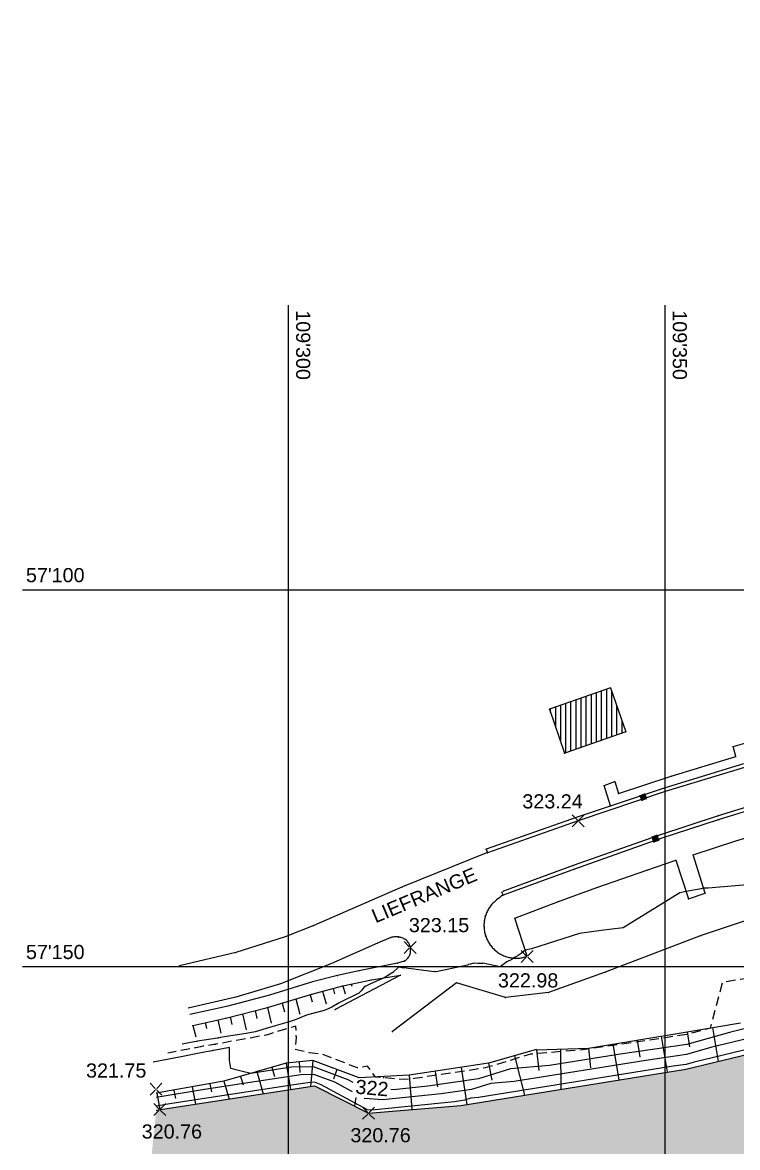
# Model space of a CAD drawing. Extents: x 109417 to 110207, y -57085 to -56659.
# Drawn here: x 109416.6 to 109511.5, y -57000.7 to -56851.4 of the extents above; entities that cross this region are included whole.
import ezdxf
from ezdxf.enums import TextEntityAlignment as Align

# ---------------------------------------------------------------- set-up
doc = ezdxf.new("R2010")
doc.units = 0
doc.header["$MEASUREMENT"] = 0
doc.linetypes.add('TRATTEGGIATA2', pattern=[0.375, 0.25, -0.125])
for name, color, linetype in [('Bati', 7, 'Continuous'), ('Canalisation', 7, 'Continuous'), ('colore lago', 131, 'Continuous'), ('Contorno lago', 150, 'Continuous'), ('Coordinate', 2, 'Continuous'), ('Curve livello', 2, 'Continuous'), ('curve livello 1m', 2, 'Continuous'), ('LIN018CO', 6, 'Continuous'), ('LIN035CO', 1, 'Continuous'), ('Scarpate', 2, 'Continuous'), ('TEXT035', 1, 'Continuous'), ('Voirie', 7, 'Continuous')]:
    doc.layers.add(name, color=color, linetype=linetype)
doc.styles.add('ARIAL', font='arial.ttf')

# ---------------------------------------------------------------- blocks, each defined once
blk = doc.blocks.new('INVISIBLE')
at = {"color": 0}
for p, q in [((-0.04, 0), (0.04, 0)), ((0, -0.04), (0, 0.04))]:
    blk.add_line(p, q, dxfattribs=at)
at = {"flags": 1}
for tag, p in [('POINTNUMBER', (0, 0)), ('COMMENT', (0, -1.25))]:
    blk.add_attdef(tag, p, '', height=1, dxfattribs=at)
blk = doc.blocks.new('quote')
at = {"layer": 'LIN018CO'}
for p, q in [((0.001, 0.001), (-0.001, -0.001)), ((0.001, -0.001), (-0.001, 0.001))]:
    blk.add_line(p, q, dxfattribs=at)
at = {"layer": 'LIN035CO'}
for p, q in [((-0.013, 0.013), (-0.106, 0.106)), ((0.106, 0.106), (0.013, 0.013)), ((-0.013, -0.013), (-0.106, -0.106)), ((0.106, -0.106), (0.013, -0.013))]:
    blk.add_line(p, q, dxfattribs=at)
at = {"layer": 'TEXT035', "style": 'ARIAL'}
blk.add_attdef('VALORE', text='', height=0.25, dxfattribs=at).set_placement((0, 0.33), align=Align.CENTER)

msp = doc.modelspace()

# ---------------------------------------------------------------- hatches: boundary and pattern name
at = {"layer": 'Bati'}
h = msp.add_hatch(dxfattribs=at)
h.set_pattern_fill('VIDE', color=0, angle=-90, style=0, pattern_type=0)
h.set_pattern_definition([(270, (109699.3919, -56900.9921), (0.6773333, 8e-09), [])])
h.paths.add_polyline_path([(109496.684, -56945.559), (109494.651, -56939.742), (109486.565, -56942.568), (109488.598, -56948.385)])
at = {"layer": 'colore lago', "linetype": 'Continuous', "lineweight": 0}
h = msp.add_hatch(color=256, dxfattribs=at)
h.paths.add_polyline_path([(109787.607, -56851.909), (109781.374, -56851.449), (109780.949, -56859.593), (109779.775, -56865.319), (109777.001, -56871.497), (109761.391, -56890.187), (109747.224, -56907.079), (109737.978, -56923.583), (109734.471, -56930.887), (109731.694, -56934.795), (109728.436, -56926.156), (109726.511, -56919.287), (109725.837, -56918.904), (109723.973, -56919.58), (109723.988, -56920.171), (109724.888, -56921.996), (109726.863, -56926.685), (109729.712, -56933.551), (109730.097, -56935.764), (109729.462, -56938.822), (109727.856, -56942.641), (109725.242, -56949.193), (109721.697, -56959.227), (109717.196, -56965.971), (109710.076, -56979.677), (109705.373, -56986.684), (109701.277, -56990.549), (109698.942, -56990.929), (109693.841, -56994.905), (109679.969, -56993.381), (109675.304, -56991.429), (109671.531, -56988.549), (109672.55, -56984.88), (109653.63, -56983.645), (109642.782, -56982.891), (109631.732, -56980.846), (109619.991, -56978.617), (109604.845, -56973.59), (109588.969, -56970.965), (109582.676, -56968.702), (109574.178, -56970.162), (109556.627, -56973.838), (109544.428, -56977.023), (109537.378, -56977.411), (109529.99, -56983.704), (109523.028, -56985.896), (109504.687, -56990.299), (109474.817, -56995.139), (109462.524, -56996.172), (109455.385, -56992.543), (109434.357, -56995.751), (109426.559, -57072.876), (109443.284, -57068.136), (109457.142, -57072.469), (109469.867, -57074.214), (109485.464, -57070.671), (109500.677, -57067.369), (109507.825, -57065.235), (109518.431, -57063.959), (109536.187, -57062.345), (109553.899, -57060.589), (109570.418, -57058.693), (109577.915, -57055.241), (109603.353, -57044.784), (109616.537, -57039.237), (109630.826, -57038.192), (109653.396, -57035.26), (109668.509, -57031.141), (109680.931, -57024.619), (109688.723, -57019.638), (109694.725, -57013.245), (109701.19, -57003.464), (109706.469, -56996.467), (109718.692, -56977.274), (109733.25, -56949.313), (109744.002, -56925.912), (109749.941, -56914.958), (109758.165, -56904.008), (109766.502, -56894.13), (109776.242, -56880.6), (109781.219, -56873.706), (109786.152, -56861.957)])
h.paths.add_polyline_path([(109691.743, -56996.42), (109692.295, -56997.489), (109693.646, -56999.261), (109687.045, -57013.29), (109681.623, -57017.686), (109671.799, -57022.132), (109664.058, -57022.737), (109658.721, -57023.311), (109655.784, -57021.935), (109654.806, -57020.19), (109664.117, -57019.272), (109670.219, -57014.457), (109667.734, -57010.763), (109669.661, -57007.649), (109667.048, -57004.165), (109669.356, -57001.462), (109673.817, -56996.222), (109675.953, -56995.596), (109680.301, -56996.471), (109687.584, -56995.841)], flags=16)

# ---------------------------------------------------------------- linework, layer by layer
at = {"layer": 'Bati', "linetype": 'Continuous'}
for p, q in [((109494.651, -56939.742, 325.388), (109486.565, -56942.568, 324.364)), ((109494.68, -56939.732, 325.384), (109496.684, -56945.559, 324.269)), ((109486.565, -56942.568, 324.364), (109488.569, -56948.395, 323.241)), ((109496.684, -56945.559, 324.269), (109488.598, -56948.385, 323.245))]:
    msp.add_line(p, q, dxfattribs=at)
at = {"layer": 'Canalisation', "linetype": 'Continuous'}
for p, q in [((109498.592, -56953.987), (109499.236, -56953.77)), ((109498.808, -56954.632), (109498.592, -56953.987)), ((109498.655, -56954.019), (109499.205, -56953.834)), ((109498.84, -56954.568), (109498.655, -56954.019)), ((109498.773, -56953.979), (109498.958, -56954.528)), ((109498.93, -56953.926), (109499.115, -56954.476)), ((109499.072, -56953.878), (109499.257, -56954.428)), ((109499.205, -56953.834), (109499.39, -56954.383)), ((109499.453, -56954.415), (109499.236, -56953.77)), ((109498.808, -56954.632), (109499.453, -56954.415)), ((109499.39, -56954.383), (109498.84, -56954.568)), ((109500.196, -56959.507), (109500.835, -56959.274)), ((109500.429, -56960.145), (109500.196, -56959.507)), ((109500.26, -56959.536), (109500.805, -56959.338)), ((109500.459, -56960.081), (109500.26, -56959.536)), ((109500.378, -56959.494), (109500.577, -56960.039)), ((109500.429, -56960.145), (109501.068, -56959.913)), ((109501.004, -56959.883), (109500.459, -56960.081)), ((109500.533, -56959.437), (109500.732, -56959.982)), ((109500.674, -56959.386), (109500.873, -56959.931)), ((109500.805, -56959.338), (109501.004, -56959.883)), ((109501.068, -56959.913), (109500.835, -56959.274))]:
    msp.add_line(p, q, dxfattribs=at)
at = {"layer": 'Contorno lago', "linetype": 'Continuous', "elevation": 322.711, "flags": 128}
msp.add_lwpolyline([(109434.357, -56995.751), (109455.385, -56992.543), (109462.524, -56996.172), (109474.817, -56995.139), (109504.687, -56990.299), (109523.028, -56985.896), (109529.99, -56983.704), (109537.378, -56977.411), (109544.428, -56977.023), (109556.627, -56973.838), (109574.178, -56970.162), (109582.676, -56968.702), (109588.969, -56970.965), (109604.845, -56973.59), (109619.991, -56978.617), (109631.732, -56980.846)], dxfattribs=at)
at = {"layer": 'Coordinate'}
for p, q in [((109451.885, -56888.957), (109451.885, -57084.683)), ((109501.885, -56888.957), (109501.885, -57027.573)), ((109820.327, -56926.75), (109416.601, -56926.75)), ((109709.132, -56976.75), (109416.601, -56976.75))]:
    msp.add_line(p, q, dxfattribs=at)
at = {"layer": 'Curve livello', "linetype": 'Continuous'}
msp.add_lwpolyline([(109513.347, -56965.828), (109507.621, -56966.286), (109507.02, -56966.28), (109506.711, -56966.375), (109504.692, -56966.73), (109503.868, -56966.923), (109496.36, -56971.568), (109493.423, -56971.905), (109490.563, -56972.305), (109484.158, -56974.339), (109483.318, -56974.512), (109482.824, -56974.949), (109482.542, -56975.143), (109482.394, -56975.244), (109482.082, -56975.433), (109481.917, -56975.516), (109481.805, -56975.574), (109481.546, -56975.748), (109480.892, -56976.086), (109480.374, -56976.487), (109480.01, -56976.74), (109477.737, -56976.248), (109477.676, -56976.278), (109477.042, -56976.284), (109476.537, -56976.262), (109476.073, -56976.375), (109475.751, -56976.449), (109475.695, -56976.502), (109471.535, -56977.412), (109471.382, -56977.362), (109471.248, -56977.396), (109467.184, -56976.892), (109467.123, -56976.895), (109467.036, -56976.885), (109466.528, -56976.797), (109466.522, -56976.803), (109465.782, -56977.487), (109464.638, -56978.19), (109462.791, -56978.989), (109462.196, -56979.32), (109461.966, -56979.422), (109461.738, -56979.686), (109461.547, -56979.906), (109461.247, -56980.253), (109458.638, -56981.514), (109457.648, -56982.094), (109456.803, -56982.471), (109454.301, -56983.152), (109452.807, -56983.775), (109451.992, -56984.021), (109450.157, -56984.564), (109449.389, -56984.795), (109447.492, -56985.357), (109446.28, -56985.593), (109443.702, -56985.975), (109442.642, -56986.175), (109442.609, -56986.182), (109442.577, -56986.188), (109442.512, -56986.201), (109439.825, -56986.6), (109439.691, -56986.626), (109439.424, -56986.679), (109438.885, -56986.785), (109437.798, -56986.999)], dxfattribs=at)
at = {"layer": 'Curve livello', "linetype": 'Continuous', "flags": 128}
for points in [[(109517.763, -56985.085), (109508.125, -56987.403), (109504.743, -56988.363), (109499.339, -56989.155), (109481.868, -56991.966), (109478.767, -56992.227), (109476.197, -56993.008), (109472.182, -56993.607), (109464.418, -56994.406), (109462.011, -56994.193), (109461.942, -56994.156)], [(109460.393, -56993.321), (109458.049, -56992.058), (109455.284, -56991.02), (109453.544, -56991.053), (109446.827, -56992.092), (109440.744, -56993.019), (109434.346, -56994.087)]]:
    msp.add_lwpolyline(points, dxfattribs=at)
at = {"layer": 'Curve livello', "color": 7}
for points in [[(109514.196, -56984.536), (109510.464, -56985.434), (109504.78, -56987.045), (109495.701, -56988.377), (109486.582, -56989.844), (109481.408, -56990.28), (109477.12, -56991.583), (109470.421, -56992.583), (109465.871, -56993.051), (109465.519, -56993.02)], [(109460.503, -56992.075), (109459.859, -56991.728), (109455.216, -56989.986), (109452.293, -56990.04), (109446.897, -56990.875), (109445.633, -56990.602), (109444.903, -56990.404), (109444.285, -56990.24), (109444.282, -56990.235), (109444.081, -56989.168), (109444.089, -56987.434), (109442.003, -56987.828), (109441.882, -56987.852), (109441.762, -56987.876), (109441.52, -56987.923), (109441.263, -56987.961), (109440.781, -56988.056), (109439.815, -56988.247), (109437.874, -56988.629), (109433.958, -56989.401)]]:
    msp.add_lwpolyline(points, dxfattribs=at)
at = {"layer": 'curve livello 1m', "color": 152, "linetype": 'TRATTEGGIATA2', "ltscale": 5, "flags": 128}
msp.add_lwpolyline([(109594.781, -56951.577), (109592.29, -56953.833), (109585.627, -56956.46), (109585.07, -56956.815), (109581.787, -56958.007), (109581.726, -56958.027), (109581.612, -56958.055), (109579.921, -56958.653), (109579.822, -56960.325), (109579.385, -56962.518), (109580.237, -56962.596), (109580.472, -56962.618), (109583.496, -56962.897), (109583.754, -56962.922), (109584.722, -56963.136), (109585.366, -56963.25), (109586.73, -56963.493), (109587.722, -56963.7), (109588.527, -56963.973), (109590.128, -56964.559), (109590.428, -56964.66), (109592.945, -56965.586), (109593.089, -56965.639), (109593.622, -56965.835), (109592.993, -56965.669), (109590.041, -56964.89), (109587.696, -56964.27), (109587.439, -56964.164), (109585.146, -56964.014), (109583.745, -56963.923), (109583.003, -56964.002), (109580.555, -56964.264), (109578.276, -56964.507), (109576.994, -56964.731), (109575.184, -56964.938), (109573.805, -56965.177), (109571.041, -56965.657), (109568.51, -56966.096), (109565.958, -56966.652), (109563.123, -56967.269), (109560.549, -56967.83), (109557.898, -56968.407), (109555.248, -56968.985), (109553.003, -56969.474), (109552.66, -56969.527), (109550.014, -56969.938), (109547.771, -56970.504), (109543.486, -56973.111), (109541.734, -56973.303), (109541.085, -56971.041), (109538.228, -56971.138), (109533.506, -56969.549), (109527.175, -56970.79), (109522.353, -56973.78), (109517.198, -56974.4), (109513.125, -56978.242), (109509.514, -56978.799), (109507.889, -56984.857), (109504.818, -56985.728), (109492.063, -56987.6), (109491.295, -56987.723), (109484.048, -56988.333), (109478.042, -56990.158), (109468.66, -56991.559), (109467.323, -56991.696), (109463.469, -56991.356), (109462.421, -56989.916), (109461.064, -56990.147), (109456.429, -56988.355), (109454.719, -56988.139), (109453.594, -56987.895), (109452.814, -56987.728), (109452.961, -56986.123), (109452.892, -56984.595), (109451.753, -56984.939), (109451.498, -56985.014), (109449.522, -56985.608), (109448.93, -56985.783), (109445.996, -56986.355), (109444.823, -56986.529), (109442.322, -56987.002), (109442.246, -56987.017), (109442.169, -56987.032), (109442.016, -56987.062), (109440.544, -56987.281), (109440.236, -56987.341), (109439.619, -56987.463), (109438.38, -56987.707), (109435.878, -56988.2)], dxfattribs=at)
at = {"layer": 'Scarpate', "linetype": 'Continuous'}
for p, q in [((109457.833, -56979.598, 323.227), (109458.025, -56980.299, 323.227)), ((109459.129, -56979.243, 323.189), (109459.426, -56980.326, 323.163)), ((109460.246, -56979.012, 323.148), (109460.332, -56979.324, 323.148)), ((109452.886, -56981, 323.344), (109453.433, -56982.998, 323.263)), ((109454.79, -56980.436, 323.314), (109455.055, -56981.404, 323.314)), ((109456.442, -56979.978, 323.268), (109456.903, -56981.663, 323.205)), ((109447.476, -56982.538, 323.41), (109447.712, -56983.594, 323.41)), ((109449.134, -56982.113, 323.405), (109449.601, -56984.197, 323.314)), ((109451.073, -56981.538, 323.374), (109451.393, -56982.706, 323.374)), ((109440.87, -56984.141, 323.439), (109441.039, -56984.899, 323.439)), ((109442.552, -56983.765, 323.429), (109442.953, -56985.556, 323.368)), ((109444.168, -56983.385, 323.42), (109444.395, -56984.401, 323.42)), ((109445.831, -56982.959, 323.415), (109446.306, -56985.082, 323.353)), ((109504.828, -56985.362, 322.639), (109511.942, -56984.189, 322.316)), ((109439.23, -56984.508, 323.449), (109439.62, -56986.028, 323.382)), ((109491.728, -56987.528, 322.546), (109504.828, -56985.362, 322.639)), ((109504.828, -56985.362, 322.639), (109505.159, -56987.367, 322.639)), ((109508.199, -56984.806, 322.486), (109508.937, -56989.279, 320.764)), ((109494.978, -56986.991, 322.569), (109495.762, -56991.745, 320.761)), ((109498.197, -56986.458, 322.592), (109498.575, -56988.745, 322.592)), ((109501.384, -56985.931, 322.615), (109502.172, -56990.707, 320.764)), ((109484.831, -56987.719, 322.648), (109478.453, -56989.523, 322.723)), ((109481.922, -56988.542, 322.682), (109483.259, -56993.771, 320.756)), ((109484.84, -56987.749, 322.65), (109491.728, -56987.528, 322.546)), ((109484.84, -56987.749, 322.65), (109485.147, -56990.504, 322.65)), ((109488.015, -56987.647, 322.602), (109488.049, -56992.995, 320.758)), ((109491.728, -56987.528, 322.546), (109492.026, -56990.158, 322.546)), ((109451.628, -56989.502, 322.266), (109443.339, -56991.908, 321.8)), ((109449.706, -56990.06, 322.158), (109450.066, -56991.301, 322.158)), ((109455.162, -56989.175, 322.392), (109451.628, -56989.502, 322.266)), ((109451.628, -56989.502, 322.266), (109452.167, -56993.034, 320.764)), ((109453.351, -56989.343, 322.327), (109453.423, -56990.755, 322.327)), ((109455.162, -56989.175, 322.392), (109454.84, -56992.626, 320.764)), ((109461.303, -56991.465, 322.399), (109455.162, -56989.175, 322.392)), ((109478.453, -56989.523, 322.723), (109467.927, -56991.133, 322.708)), ((109474.826, -56990.078, 322.718), (109475.581, -56995.015, 320.752)), ((109478.453, -56989.523, 322.723), (109478.912, -56991.791, 322.723)), ((109445.547, -56991.267, 321.924), (109445.88, -56992.413, 321.924)), ((109447.708, -56990.64, 322.046), (109448.563, -56993.584, 320.763)), ((109458.32, -56990.352, 322.396), (109457.879, -56991.643, 322.396)), ((109467.927, -56991.133, 322.708), (109461.303, -56991.465, 322.399)), ((109464.548, -56991.302, 322.55), (109464.548, -56991.501, 322.55)), ((109467.927, -56991.133, 322.708), (109468.31, -56995.686, 320.803)), ((109471.379, -56990.605, 322.713), (109471.695, -56992.673, 322.713)), ((109443.339, -56991.908, 321.8), (109434.342, -56993.519, 321.752)), ((109436.707, -56993.096, 321.765), (109436.903, -56994.188, 321.765)), ((109439.143, -56992.659, 321.778), (109439.554, -56994.958, 320.762)), ((109441.482, -56992.241, 321.79), (109441.677, -56993.329, 321.79)), ((109443.339, -56991.908, 321.8), (109444.027, -56994.276, 320.763)), ((109434.431, -56993.503, 321.753), (109434.821, -56995.68, 320.762)), ((109460.876, -56994.062, 321.316), (109460.683, -56995.236, 320.826))]:
    msp.add_line(p, q, dxfattribs=at)
msp.add_lwpolyline([(109521.33, -56985.635), (109505.787, -56989.373), (109504.705, -56989.68), (109502.977, -56989.933), (109477.155, -56994.087), (109476.127, -56994.173), (109475.275, -56994.432), (109473.944, -56994.631), (109462.966, -56995.76), (109462.405, -56995.711), (109456.24, -56992.387), (109455.353, -56992.055), (109454.795, -56992.065), (109452.641, -56992.398), (109436.417, -56994.87), (109434.354, -56995.214)], dxfattribs=at)
at = {"layer": 'Voirie', "linetype": 'Continuous'}
for p, q in [((109510.948, -56947.519, 323.724), (109513.74, -56946.697, 323.71)), ((109511.324, -56948.833, 323.606), (109510.948, -56947.519, 323.724)), ((109512.307, -56949.81, 323.523), (109501.776, -56953.019, 323.352)), ((109502.716, -56951.438, 323.411), (109511.324, -56948.833, 323.606)), ((109512.446, -56950.29, 323.523), (109501.928, -56953.495, 323.352)), ((109493.821, -56952.697, 323.818), (109495.238, -56952.166, 323.38)), ((109494.674, -56955.362, 323.273), (109493.821, -56952.697, 323.818)), ((109495.238, -56952.166, 323.38), (109495.733, -56953.722, 323.333)), ((109495.733, -56953.722, 323.333), (109502.716, -56951.438, 323.411)), ((109501.776, -56953.019, 323.352), (109490.218, -56956.887, 323.237)), ((109501.928, -56953.495, 323.352), (109490.38, -56957.36, 323.237)), ((109516.633, -56954.365, 323.592), (109508.941, -56956.707, 323.453)), ((109516.773, -56954.845, 323.592), (109509.092, -56957.184, 323.453)), ((109490.218, -56956.887, 323.237), (109478.17, -56961.126, 323.193)), ((109508.941, -56956.707, 323.453), (109501.051, -56959.292, 323.341)), ((109509.092, -56957.184, 323.453), (109501.212, -56959.765, 323.341)), ((109490.38, -56957.36, 323.237), (109478.336, -56961.598, 323.193)), ((109511.283, -56960.04, 323.345), (109518.604, -56957.847, 323.464)), ((109501.051, -56959.292, 323.341), (109489.696, -56963.294, 323.244)), ((109501.212, -56959.765, 323.341), (109489.866, -56963.764, 323.244)), ((109505.66, -56961.863, 323.242), (109511.283, -56960.04, 323.345)), ((109478.333, -56961.586, 323.197), (109467.05, -56966.139, 323.222)), ((109478.17, -56961.126, 323.193), (109478.336, -56961.598, 323.193)), ((109489.696, -56963.294, 323.244), (109480.464, -56966.691, 323.197)), ((109499.481, -56963.908, 323.219), (109503.342, -56962.594, 323.241)), ((109503.342, -56962.594, 323.241), (109505.011, -56967.709, 322.943)), ((109507.228, -56966.956, 322.963), (109505.66, -56961.863, 323.242)), ((109489.866, -56963.764, 323.244), (109480.404, -56967.246, 323.196)), ((109492.867, -56966.233, 323.172), (109499.481, -56963.908, 323.219)), ((109467.05, -56966.139, 323.222), (109455.258, -56971.242, 323.251)), ((109487.769, -56968.082, 323.138), (109492.867, -56966.233, 323.172)), ((109480.404, -56967.246, 323.196), (109480.223, -56966.785, 323.198)), ((109505.011, -56967.709, 322.943), (109507.228, -56966.956, 322.963)), ((109481.967, -56970.276, 323.113), (109487.769, -56968.082, 323.138)), ((109483.581, -56975.338, 322.978), (109481.967, -56970.276, 323.113)), ((109514.789, -56969.872, 322.759), (109506.704, -56972.561, 322.713)), ((109455.258, -56971.242, 323.251), (109451.455, -56972.76, 323.297)), ((109451.455, -56972.76, 323.297), (109444.919, -56974.847, 323.33)), ((109463.739, -56973.606, 323.353), (109457.537, -56976.362, 323.421)), ((109465.505, -56972.845, 323.332), (109463.739, -56973.606, 323.353)), ((109506.704, -56972.561, 322.713), (109493.965, -56977.447, 322.832)), ((109444.919, -56974.847, 323.33), (109437.446, -56976.589, 323.372)), ((109457.537, -56976.362, 323.421), (109450.845, -56978.995, 323.462)), ((109466.393, -56976.234, 323.032), (109461.274, -56977.266, 323.204)), ((109467.276, -56975.966, 323.057), (109466.393, -56976.234, 323.032)), ((109458.428, -56977.884, 323.27), (109455.114, -56978.749, 323.34)), ((109466.779, -56977.848, 322.941), (109458.11, -56982.416, 322.858)), ((109461.274, -56977.266, 323.204), (109458.428, -56977.884, 323.27)), ((109462.957, -56978.453, 323.047), (109466.782, -56977.854, 322.94)), ((109493.965, -56977.447, 322.832), (109486.425, -56980.145, 322.87)), ((109450.845, -56978.995, 323.462), (109444.938, -56980.771, 323.513)), ((109455.114, -56978.749, 323.34), (109449.379, -56980.494, 323.43)), ((109455.015, -56980.369, 323.31), (109459.129, -56979.243, 323.189)), ((109459.129, -56979.243, 323.189), (109462.957, -56978.453, 323.047)), ((109474.237, -56978.879, 322.934), (109465.738, -56985.317, 322.8)), ((109480.721, -56980.794, 322.924), (109474.237, -56978.879, 322.934)), ((109444.938, -56980.771, 323.513), (109438.575, -56982.219, 323.543)), ((109449.379, -56980.494, 323.43), (109443.687, -56982.001, 323.461)), ((109449.134, -56982.113, 323.405), (109455.015, -56980.369, 323.31)), ((109486.425, -56980.145, 322.87), (109480.721, -56980.794, 322.924)), ((109443.687, -56982.001, 323.461), (109438.81, -56983.057, 323.491)), ((109443.614, -56983.527, 323.422), (109449.134, -56982.113, 323.405)), ((109439.23, -56984.508, 323.449), (109443.614, -56983.527, 323.422))]:
    msp.add_line(p, q, dxfattribs=at)
for points in [[(109480.404, -56967.246, 323.196), (109480.255, -56967.334, 323.196), (109480.109, -56967.427, 323.197), (109479.965, -56967.524, 323.198), (109479.824, -56967.625, 323.199), (109479.687, -56967.73, 323.199), (109479.552, -56967.839, 323.2), (109479.421, -56967.952, 323.201), (109479.293, -56968.068, 323.201), (109479.169, -56968.189, 323.202), (109479.048, -56968.313, 323.203), (109478.931, -56968.44, 323.203), (109478.817, -56968.571, 323.204)], [(109478.817, -56968.571, 323.204), (109478.727, -56968.686, 323.201), (109478.64, -56968.804, 323.198), (109478.558, -56968.925, 323.196), (109478.479, -56969.048, 323.193), (109478.406, -56969.175, 323.19), (109478.336, -56969.303, 323.187), (109478.271, -56969.434, 323.184), (109478.211, -56969.568, 323.181), (109478.156, -56969.703, 323.178), (109478.105, -56969.84, 323.175), (109478.059, -56969.979, 323.172), (109478.018, -56970.12, 323.169), (109477.982, -56970.261, 323.166), (109477.95, -56970.404, 323.163), (109477.924, -56970.548, 323.16), (109477.903, -56970.693, 323.157), (109477.887, -56970.838, 323.154), (109477.876, -56970.984, 323.151), (109477.87, -56971.13, 323.149), (109477.869, -56971.277, 323.146), (109477.873, -56971.423, 323.143)], [(109477.873, -56971.423, 323.143), (109477.879, -56971.565, 323.139), (109477.89, -56971.707, 323.134), (109477.905, -56971.848, 323.13), (109477.926, -56971.989, 323.125), (109477.951, -56972.129, 323.121), (109477.981, -56972.268, 323.116), (109478.015, -56972.406, 323.112), (109478.055, -56972.543, 323.107), (109478.099, -56972.678, 323.103), (109478.148, -56972.812, 323.098), (109478.201, -56972.944, 323.093), (109478.259, -56973.074, 323.089), (109478.321, -56973.202, 323.084), (109478.387, -56973.328, 323.08), (109478.458, -56973.451, 323.075), (109478.533, -56973.572, 323.071), (109478.612, -56973.691, 323.066), (109478.695, -56973.806, 323.062)], [(109467.469, -56973.129, 323.22), (109467.36, -56973.063, 323.227), (109467.247, -56973.004, 323.233), (109467.131, -56972.95, 323.24), (109467.012, -56972.902, 323.247), (109466.891, -56972.861, 323.255), (109466.768, -56972.826, 323.262), (109466.643, -56972.798, 323.269), (109466.517, -56972.776, 323.276), (109466.39, -56972.761, 323.283), (109466.263, -56972.753, 323.291), (109466.135, -56972.752, 323.298), (109466.007, -56972.757, 323.305), (109465.88, -56972.769, 323.312), (109465.754, -56972.788, 323.319), (109465.628, -56972.813, 323.326), (109465.505, -56972.845, 323.332)], [(109468.128, -56974.659, 323.122), (109468.134, -56974.535, 323.129), (109468.131, -56974.411, 323.135), (109468.12, -56974.288, 323.142), (109468.1, -56974.166, 323.149), (109468.072, -56974.045, 323.156), (109468.035, -56973.927, 323.164), (109467.99, -56973.812, 323.171), (109467.937, -56973.7, 323.178), (109467.876, -56973.592, 323.186), (109467.808, -56973.488, 323.193), (109467.733, -56973.39, 323.2), (109467.651, -56973.297, 323.207), (109467.563, -56973.21, 323.213), (109467.469, -56973.129, 323.22)], [(109467.276, -56975.966, 323.057), (109467.385, -56975.904, 323.062), (109467.489, -56975.833, 323.066), (109467.587, -56975.755, 323.071), (109467.678, -56975.669, 323.077), (109467.762, -56975.576, 323.082), (109467.839, -56975.477, 323.087), (109467.907, -56975.371, 323.092), (109467.967, -56975.261, 323.097), (109468.019, -56975.147, 323.102), (109468.06, -56975.028, 323.108), (109468.093, -56974.907, 323.113), (109468.115, -56974.784, 323.117), (109468.128, -56974.659, 323.122)], [(109478.695, -56973.806, 323.062), (109478.781, -56973.925, 323.059), (109478.872, -56974.041, 323.057), (109478.966, -56974.153, 323.054), (109479.064, -56974.262, 323.051), (109479.166, -56974.368, 323.049), (109479.272, -56974.47, 323.046), (109479.382, -56974.568, 323.043), (109479.494, -56974.662, 323.041), (109479.61, -56974.752, 323.038), (109479.729, -56974.838, 323.035), (109479.852, -56974.92, 323.032), (109479.976, -56974.997, 323.03), (109480.104, -56975.069, 323.027), (109480.234, -56975.138, 323.024), (109480.367, -56975.201, 323.022), (109480.501, -56975.26, 323.019), (109480.638, -56975.314, 323.016), (109480.776, -56975.363, 323.014), (109480.916, -56975.407, 323.011)], [(109480.916, -56975.407, 323.011), (109481.053, -56975.448, 323.009), (109481.191, -56975.485, 323.008), (109481.331, -56975.517, 323.006), (109481.471, -56975.543, 323.004), (109481.613, -56975.565, 323.002), (109481.755, -56975.582, 323.001), (109481.897, -56975.593, 322.999), (109482.04, -56975.6, 322.997), (109482.183, -56975.601, 322.995), (109482.326, -56975.597, 322.994), (109482.469, -56975.589, 322.992), (109482.611, -56975.575, 322.99), (109482.753, -56975.556, 322.988), (109482.894, -56975.532, 322.987), (109483.034, -56975.503, 322.985), (109483.173, -56975.469, 322.983), (109483.311, -56975.43, 322.981), (109483.447, -56975.387, 322.98), (109483.581, -56975.338, 322.978)]]:
    msp.add_polyline3d(points, dxfattribs=at)

# ---------------------------------------------------------------- block references
ref = msp.add_blockref('quote', (109490.38, -56957.36, 323.237), dxfattribs=dict(xscale=7.500000000000001, yscale=7.500000000000001, zscale=7.500000000000001, rotation=6.832412538883198e-07))
ref.add_attrib('VALORE', '323.24', dxfattribs={"layer": 'TEXT035', "height": 1.875, "rotation": 0, "style": 'ARIAL'}).set_placement((109486.969, -56955.722, 323.237), align=Align.CENTER)
ref = msp.add_blockref('quote', (109468.053, -56974.162, -161.577), dxfattribs=dict(xscale=7.500000000000001, yscale=7.500000000000001, zscale=7.500000000000001, rotation=6.832412538883198e-07))
ref.add_attrib('VALORE', '323.15', dxfattribs={"layer": 'TEXT035', "height": 1.875, "rotation": 0, "style": 'ARIAL'}).set_placement((109471.902, -56972.14, -161.577), align=Align.CENTER)
ref = msp.add_blockref('quote', (109483.581, -56975.375, 322.978), dxfattribs=dict(xscale=7.500000000000001, yscale=7.500000000000001, zscale=7.500000000000001, rotation=6.832412538883198e-07))
ref.add_attrib('VALORE', '322.98', dxfattribs={"layer": 'TEXT035', "height": 1.875, "rotation": 0, "style": 'ARIAL'}).set_placement((109483.729, -56979.471, 322.978), align=Align.CENTER)
ref = msp.add_blockref('quote', (109434.325, -56992.986), dxfattribs=dict(xscale=7.500000000000001, yscale=7.500000000000001, zscale=7.500000000000001, rotation=6.832412538883198e-07))
ref.add_attrib('VALORE', '321.75', dxfattribs={"layer": 'TEXT035', "height": 1.875, "rotation": 0, "style": 'ARIAL'}).set_placement((109429.045, -56991.431), align=Align.CENTER)
ref = msp.add_blockref('quote', (109434.821, -56995.68, 320.762), dxfattribs=dict(xscale=7.500000000000001, yscale=7.500000000000001, zscale=7.500000000000001, rotation=6.832412538883198e-07))
ref.add_attrib('VALORE', '320.76', dxfattribs={"layer": 'TEXT035', "height": 1.875, "rotation": 0, "style": 'ARIAL'}).set_placement((109436.437, -56999.521, 320.762), align=Align.CENTER)
ref = msp.add_blockref('quote', (109462.524, -56996.172, 320.848), dxfattribs=dict(xscale=7.500000000000001, yscale=7.500000000000001, zscale=7.500000000000001, rotation=6.832412538883198e-07))
ref.add_attrib('VALORE', '320.76', dxfattribs={"layer": 'TEXT035', "height": 1.875, "rotation": 0, "style": 'ARIAL'}).set_placement((109464.14, -57000.013, 320.848), align=Align.CENTER)
at = {"layer": 'Bati'}
for p in [(109494.651, -56939.742, 325.388), (109494.68, -56939.732, 325.384), (109486.565, -56942.568, 324.364), (109496.684, -56945.559, 324.269), (109488.569, -56948.395, 323.241), (109488.598, -56948.385, 323.245)]:
    msp.add_blockref('INVISIBLE', p, dxfattribs=at)
at = {"layer": 'Canalisation'}
for p in [(109498.592, -56953.987), (109498.655, -56954.019), (109498.773, -56953.979), (109498.93, -56953.926), (109499.022, -56954.201, 323.278), (109499.072, -56953.878), (109499.205, -56953.834), (109499.236, -56953.77), (109499.39, -56954.383), (109498.808, -56954.632), (109498.84, -56954.568), (109498.958, -56954.528), (109499.115, -56954.476), (109499.257, -56954.428), (109499.453, -56954.415), (109500.196, -56959.507), (109500.26, -56959.536), (109500.378, -56959.494), (109500.429, -56960.145), (109500.459, -56960.081), (109500.533, -56959.437), (109500.577, -56960.039), (109500.632, -56959.71, 323.301), (109500.674, -56959.386), (109500.732, -56959.982), (109500.805, -56959.338), (109500.835, -56959.274), (109500.873, -56959.931), (109501.004, -56959.883), (109501.068, -56959.913)]:
    msp.add_blockref('INVISIBLE', p, dxfattribs=at)
at = {"layer": 'Voirie'}
for p in [(109510.948, -56947.519, 323.724), (109511.324, -56948.833, 323.606), (109493.821, -56952.697, 323.818), (109495.238, -56952.166, 323.38), (109502.716, -56951.438, 323.411), (109495.733, -56953.722, 323.333), (109501.776, -56953.019, 323.352), (109501.928, -56953.495, 323.352), (109494.674, -56955.362, 323.273), (109508.941, -56956.707, 323.453), (109509.092, -56957.184, 323.453), (109501.051, -56959.292, 323.341), (109501.212, -56959.765, 323.341), (109511.283, -56960.04, 323.345), (109478.17, -56961.126, 323.193), (109478.333, -56961.586, 323.197), (109478.336, -56961.598, 323.193), (109489.696, -56963.294, 323.244), (109503.342, -56962.594, 323.241), (109505.66, -56961.863, 323.242), (109489.866, -56963.764, 323.244), (109499.481, -56963.908, 323.219), (109467.05, -56966.139, 323.222), (109492.867, -56966.233, 323.172), (109479.829, -56967.621, 323.201), (109480.404, -56967.246, 323.196), (109480.464, -56966.69, 323.196), (109480.464, -56966.691, 323.197), (109505.011, -56967.709, 322.943), (109507.228, -56966.956, 322.963), (109478.817, -56968.571, 323.204), (109487.769, -56968.082, 323.138), (109478.047, -56970.017, 323.17), (109481.967, -56970.276, 323.113), (109455.258, -56971.242, 323.251), (109477.873, -56971.423, 323.143), (109463.739, -56973.606, 323.353), (109465.505, -56972.845, 323.332), (109466.572, -56972.785, 323.294), (109467.469, -56973.129, 323.22), (109478.078, -56972.617, 323.108), (109506.704, -56972.561, 322.713), (109444.919, -56974.847, 323.33), (109467.989, -56973.81, 323.172), (109468.128, -56974.659, 323.122), (109478.695, -56973.806, 323.062), (109479.652, -56974.783, 323.038), (109437.446, -56976.589, 323.372), (109466.393, -56976.234, 323.032), (109467.276, -56975.966, 323.057), (109467.837, -56975.479, 323.082), (109458.428, -56977.884, 323.27), (109461.274, -56977.266, 323.204), (109466.779, -56977.848, 322.941), (109466.782, -56977.854, 322.94), (109493.965, -56977.447, 322.832), (109459.129, -56979.243, 323.189), (109462.957, -56978.453, 323.047), (109474.237, -56978.879, 322.934), (109455.015, -56980.369, 323.31), (109480.721, -56980.794, 322.924), (109486.425, -56980.145, 322.87), (109449.134, -56982.113, 323.405), (109458.11, -56982.416, 322.858), (109443.614, -56983.527, 323.422), (109439.23, -56984.508, 323.449), (109465.738, -56985.317, 322.8)]:
    msp.add_blockref('INVISIBLE', p, dxfattribs=at)

# ---------------------------------------------------------------- texts
at = {"layer": 'Coordinate', "color": 1, "linetype": 'Continuous', "lineweight": 0, "style": 'ARIAL'}
for s, rotation, p in [("109'300", 270, (109452.93, -56889.629)), ("109'350", 270, (109502.93, -56889.629)), ("57'100", 0, (109417.06, -56925.705)), ("57'150", 0, (109417.06, -56975.705))]:
    msp.add_text(s, height=1.875, rotation=rotation, dxfattribs=at).set_placement(p)
at = {"layer": 'TEXT035', "linetype": 'Continuous', "lineweight": 0, "style": 'ARIAL'}
msp.add_text('LIEFRANGE', height=1.875, rotation=22.87078, dxfattribs=at).set_placement((109463.465, -56970.975))
msp.add_text('322', height=1.875, rotation=354.95845, dxfattribs=at).set_placement((109463.002, -56992.807), align=Align.MIDDLE)

doc.saveas('drawing.dxf')
